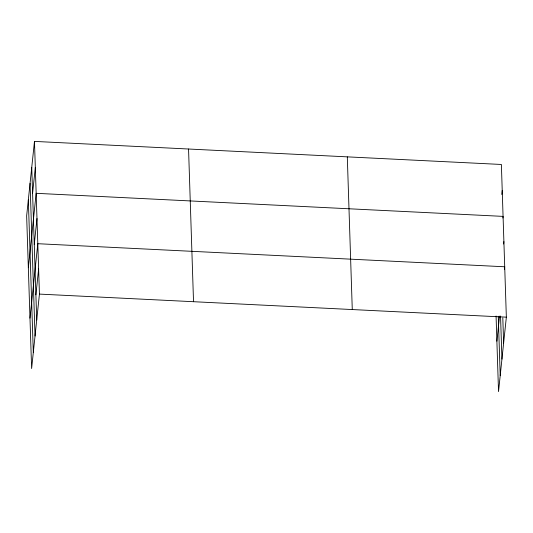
<?xml version="1.0" encoding="UTF-8"?>
<svg xmlns="http://www.w3.org/2000/svg" width="533" height="533" viewBox="0 0 533 533"><rect width="100%" height="100%" fill="white"/><g stroke="black" fill="none" stroke-linecap="round" stroke-linejoin="round"><path stroke-width="0.8" d="M34.472 141.405L26.65 215.838L31.62 368.53L39.442 294.096L34.472 141.405L501.38 164.47L506.35 317.162L498.528 391.595L496.063 316.016M32.593 193.299L35.318 167.362M28.342 267.753L36.164 193.319L503.072 216.385L502.899 218.004M34.259 244.454L36.984 218.51M29.981 318.141L37.803 243.708L504.711 266.773L504.451 269.205M35.898 294.836L38.623 268.899M501.8 194.478L502.226 190.428M503.632 244.007L503.892 241.582M496.889 341.207L499.521 316.136M39.442 294.096L506.35 317.162M502.806 317.908L503.625 343.099M500.54 316.029L501.939 359.102M498.275 316.262L500.207 375.592M347.303 156.855L352.273 309.546M188.555 149.013L193.526 301.705M31.747 167.342L36.717 320.033M30.068 183.345L35.038 336.037M28.329 199.835L33.306 352.526"/></g></svg>
